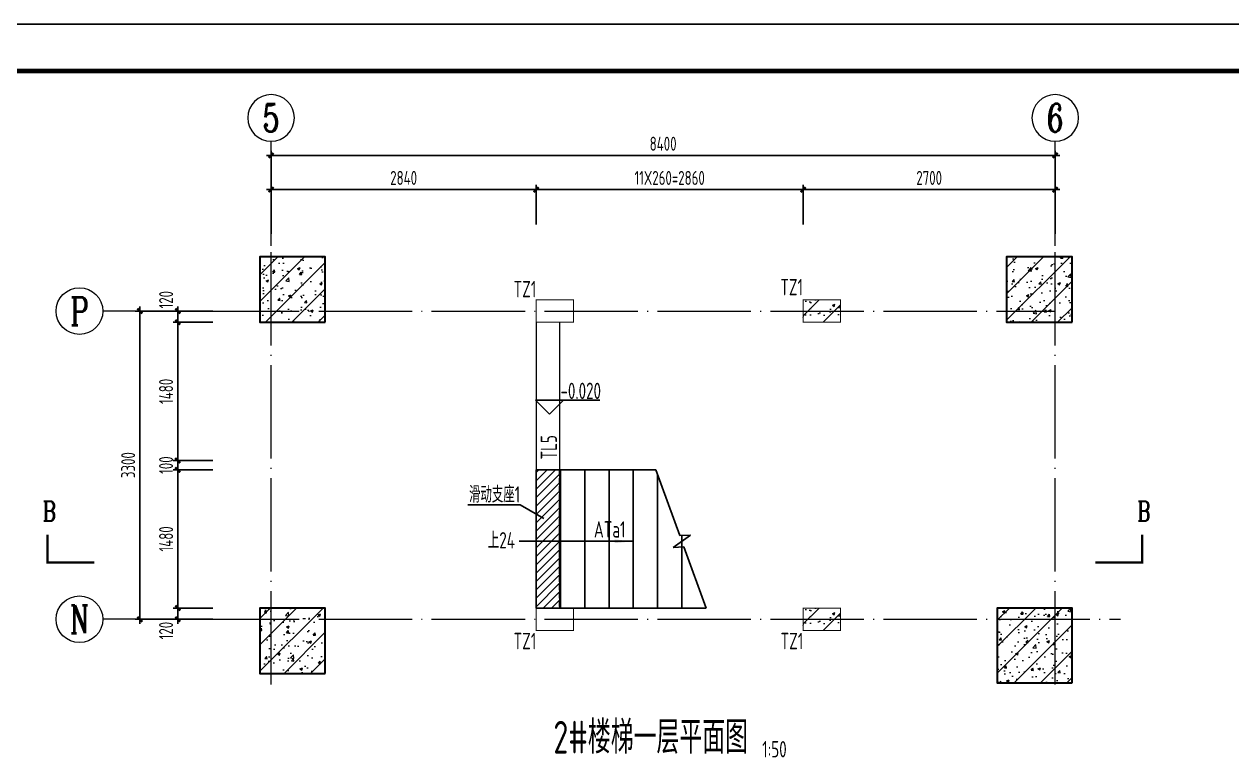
# Model space of a CAD drawing. Extents: x 56246 to 893198, y -950445 to -423535.
# Drawn here: x 257217 to 270155, y -468031 to -460155 of the extents above; entities that cross this region are included whole.
import ezdxf
from ezdxf.enums import TextEntityAlignment as Align

# ---------------------------------------------------------------- set-up
doc = ezdxf.new("R2010")
doc.units = 0
doc.header["$LTSCALE"] = 500
for name, pattern in [('CONTINOUS', [0]), ('DASH', [0.35, 0.25, -0.1]), ('DOTE', [2.42, 2, -0.2, 0.02, -0.2])]:
    doc.linetypes.add(name, pattern=pattern)
for name, color, linetype, lineweight in [('0S-板-上层柱线', 6, 'Continuous', 18), ('0S-柱-线', 50, 'Continuous', 30), ('0S-梁-线', 5, 'Continuous', 18), ('0S-楼梯-文字', 4, 'Continuous', 20), ('0S-轴线', 1, 'DOTE', 13), ('0S-轴线尺寸', 6, 'CONTINOUS', 18), ('0S-轴线编号', 6, 'CONTINOUS', 18), ('上层柱线', 6, 'Continuous', 18)]:
    doc.layers.add(name, color=color, linetype=linetype, lineweight=lineweight)
for name, color, linetype in [('PUB_DIM', 3, 'Continuous'), ('STAIR', 4, 'Continuous'), ('T-TK', 157, 'Continuous'), ('TEXT_LT', 90, 'Continuous'), ('照明平面标注层', 111, 'Continuous')]:
    doc.layers.add(name, color=color, linetype=linetype)
doc.styles.add('_TCH_LABEL', font='COMPLEX', dxfattribs={"bigfont": 'GBCBIG'})
doc.styles.add('TSSD_Axis', font='complex.shx', dxfattribs={"width": 0.7, "bigfont": 'hztxt.shx'})
doc.styles.add('TSSD_DIMENSION', font='tssdeng.shx', dxfattribs={"width": 0.7, "bigfont": 'Hztxt.shx'})
doc.styles.add('TSSD_Rein', font='Tssdeng.shx', dxfattribs={"width": 0.7, "bigfont": 'hztxt.shx'})
doc.dimstyles.new('TSSD_50_50', dxfattribs={"dimtxt": 150, "dimasz": 50, "dimexe": 50, "dimexo": 125, "dimgap": 50, "dimtad": 1, "dimdec": 0, "dimzin": 0, "dimdsep": 46, "dimtxsty": 'TSSD_DIMENSION', "dimblk": 'ARCHTICK', "dimblk1": 'ARCHTICK', "dimblk2": 'ARCHTICK', "dimcen": 0, "dimdle": 50, "dimclrt": 7, "dimadec": 0, "dimazin": 0, "dimtfac": 1, "dimtdec": 0, "dimtix": 1, "dimtmove": 2, "dimatfit": 3, "dimfxl": 1, "dimtolj": 1, "dimtzin": 0, "dimarcsym": 0})
pattern_1 = [(45, (-108978.55, 27998.14), (-141.421356, 141.421356), []), (50, (-108978.55, 27998.14), (286.90407, -25.10085), [30, -330]), (355, (-108978.55, 27998.14), (-55.50053, 300.87685), [24, -264]), (100.4514, (-108954.64, 27996.05), (231.40375, 275.77582), [25.49608, -280.45684]), (46.1842, (-108978.55, 28078.14), (426.89642, -66.2076), [45, -495]), (96.6356, (-108942.97, 28072.6), (373.86508, 389.64715), [38.2441, -420.6852]), (351.1842, (-108978.55, 28078.14), (373.86478, 389.64744), [36, -396]), (21, (-108938.55, 28058.14), (238.76282, -161.04756), [30, -330]), (326, (-108938.55, 28058.14), (97.32613, 290.06002), [24, -264]), (71.4514, (-108918.65, 28044.72), (336.08905, 129.0122), [25.49608, -280.45684]), (37.5, (-108978.55, 27998.14), (4.863942, 133.157542), [2, -260.8, 2, -268, 2, -265]), (7.5, (-108978.55, 27998.14), (105.227815, 157.764685), [2, -152.8, 2, -254.8, 2, -101]), (327.5, (-109067.75, 27998.14), (213.528974, -9.021949), [2, -100, 2, -312, 2, -414]), (317.5, (-109107.75, 27998.14), (233.27447, 40.041993), [2, -130, 2, -207.2, 2, -294])]

# ---------------------------------------------------------------- blocks, each defined once
blk = doc.blocks.new('A0-DWF')
at = {"layer": 'T-TK'}
blk.add_line((0, 0), (118900, 0), dxfattribs=at)
at = {"layer": 'T-TK', "const_width": 100}
blk.add_lwpolyline([(2500, -83100), (117900, -83100), (117900, -1000), (2500, -1000)], close=True, dxfattribs=at)
blk = doc.blocks.new('ts_axno')
at = {"color": 0, "linetype": 'ByBlock', "lineweight": -2}
blk.add_circle((0, 0), 0.5, dxfattribs=at)
at = {"color": 0, "linetype": 'ByBlock', "lineweight": -2, "style": 'TSSD_Axis', "width": 0.7}
blk.add_attdef('A', text='', height=0.6, dxfattribs=at).set_placement((0, 0), align=Align.MIDDLE_CENTER)
blk = doc.blocks.new('_ArchTick')
at = {"color": 0, "linetype": 'ByBlock', "const_width": 0.5}
blk.add_lwpolyline([(-0.53, -0.53), (0.53, 0.53)], dxfattribs=at)
blk = doc.blocks.new('*D355')
at = {"layer": '0S-轴线尺寸', "color": 0, "lineweight": -2, "transparency": 16777216}
for p, q in [((258456, -466576), (258456, -463176)), ((259237, -463226), (258406, -463226)), ((259237, -466526), (258406, -466526))]:
    blk.add_line(p, q, dxfattribs=at)
at = {"layer": 'Defpoints', "color": 0, "transparency": 16777216}
for p in [(258456, -463226), (259362, -463226), (259362, -466526)]:
    blk.add_point(p, dxfattribs=at)
at = {"layer": '0S-轴线尺寸', "color": 0, "lineweight": -2, "transparency": 16777216, "xscale": 50, "yscale": 50, "zscale": 50}
for p, rotation in [((258456, -463226), 90), ((258456, -466526), 270)]:
    blk.add_blockref('_ArchTick', p, dxfattribs=dict(at, rotation=rotation))
at = {"layer": '0S-轴线尺寸', "color": 7, "transparency": 16777216, "insert": (258331, -464876), "char_height": 150, "attachment_point": 5, "rotation": 90, "style": 'TSSD_DIMENSION'}
blk.add_mtext('\\A1;3300', dxfattribs=at)
blk = doc.blocks.new('*D356')
at = {"layer": '0S-轴线尺寸', "color": 0, "lineweight": -2, "transparency": 16777216}
for p, q in [((259812, -461560), (268312, -461560)), ((259862, -462401), (259862, -461510)), ((268262, -462401), (268262, -461510))]:
    blk.add_line(p, q, dxfattribs=at)
at = {"layer": 'Defpoints', "color": 0, "transparency": 16777216}
for p in [(268262, -461560), (259862, -462526), (268262, -462526)]:
    blk.add_point(p, dxfattribs=at)
at = {"layer": '0S-轴线尺寸', "color": 0, "lineweight": -2, "transparency": 16777216, "xscale": 50, "yscale": 50, "zscale": 50, "rotation": 180}
blk.add_blockref('_ArchTick', (259862, -461560), dxfattribs=at)
at = {"layer": '0S-轴线尺寸', "color": 0, "lineweight": -2, "transparency": 16777216, "xscale": 50, "yscale": 50, "zscale": 50}
blk.add_blockref('_ArchTick', (268262, -461560), dxfattribs=at)
at = {"layer": '0S-轴线尺寸', "color": 7, "transparency": 16777216, "insert": (264062, -461435), "char_height": 150, "attachment_point": 5, "style": 'TSSD_DIMENSION'}
blk.add_mtext('\\A1;8400', dxfattribs=at)
blk = doc.blocks.new('*D357')
at = {"layer": '0S-轴线尺寸', "color": 0, "lineweight": -2, "transparency": 16777216}
for p, q in [((258862, -463296), (258862, -464876)), ((259237, -463346), (258812, -463346)), ((259237, -464826), (258812, -464826))]:
    blk.add_line(p, q, dxfattribs=at)
at = {"layer": 'Defpoints', "color": 0, "transparency": 16777216}
for p in [(259362, -463346), (258862, -464826), (259362, -464826)]:
    blk.add_point(p, dxfattribs=at)
at = {"layer": '0S-轴线尺寸', "color": 0, "lineweight": -2, "transparency": 16777216, "xscale": 50, "yscale": 50, "zscale": 50}
for p, rotation in [((258862, -463346), 90), ((258862, -464826), 270)]:
    blk.add_blockref('_ArchTick', p, dxfattribs=dict(at, rotation=rotation))
at = {"layer": '0S-轴线尺寸', "color": 7, "transparency": 16777216, "insert": (258737, -464086), "char_height": 150, "attachment_point": 5, "rotation": 90, "style": 'TSSD_DIMENSION'}
blk.add_mtext('\\A1;1480', dxfattribs=at)
blk = doc.blocks.new('*D358')
at = {"layer": '0S-轴线尺寸', "color": 0, "lineweight": -2, "transparency": 16777216}
for p, q in [((259237, -464926), (258812, -464926)), ((258862, -464876), (258862, -466456)), ((259237, -466406), (258812, -466406))]:
    blk.add_line(p, q, dxfattribs=at)
at = {"layer": 'Defpoints', "color": 0, "transparency": 16777216}
for p in [(259362, -464926), (258862, -466406), (259362, -466406)]:
    blk.add_point(p, dxfattribs=at)
at = {"layer": '0S-轴线尺寸', "color": 0, "lineweight": -2, "transparency": 16777216, "xscale": 50, "yscale": 50, "zscale": 50}
for p, rotation in [((258862, -464926), 90), ((258862, -466406), 270)]:
    blk.add_blockref('_ArchTick', p, dxfattribs=dict(at, rotation=rotation))
at = {"layer": '0S-轴线尺寸', "color": 7, "transparency": 16777216, "insert": (258737, -465666), "char_height": 150, "attachment_point": 5, "rotation": 90, "style": 'TSSD_DIMENSION'}
blk.add_mtext('\\A1;1480', dxfattribs=at)
blk = doc.blocks.new('*D359')
at = {"layer": '0S-轴线尺寸', "color": 0, "lineweight": -2, "transparency": 16777216}
for p, q in [((259237, -466406), (258812, -466406)), ((258862, -466356), (258862, -466576)), ((259237, -466526), (258812, -466526))]:
    blk.add_line(p, q, dxfattribs=at)
at = {"layer": 'Defpoints', "color": 0, "transparency": 16777216}
for p in [(259362, -466406), (258862, -466526), (259362, -466526)]:
    blk.add_point(p, dxfattribs=at)
at = {"layer": '0S-轴线尺寸', "color": 0, "lineweight": -2, "transparency": 16777216, "xscale": 50, "yscale": 50, "zscale": 50}
for p, rotation in [((258862, -466406), 90), ((258862, -466526), 270)]:
    blk.add_blockref('_ArchTick', p, dxfattribs=dict(at, rotation=rotation))
at = {"layer": '0S-轴线尺寸', "color": 7, "transparency": 16777216, "insert": (258737, -466647), "char_height": 150, "attachment_point": 5, "rotation": 90, "style": 'TSSD_DIMENSION'}
blk.add_mtext('\\A1;120', dxfattribs=at)
blk = doc.blocks.new('*D360')
at = {"layer": '0S-轴线尺寸', "color": 0, "lineweight": -2, "transparency": 16777216}
for p, q in [((258862, -463176), (258862, -463396)), ((259237, -463226), (258812, -463226)), ((259237, -463346), (258812, -463346))]:
    blk.add_line(p, q, dxfattribs=at)
at = {"layer": 'Defpoints', "color": 0, "transparency": 16777216}
for p in [(259362, -463226), (258862, -463346), (259362, -463346)]:
    blk.add_point(p, dxfattribs=at)
at = {"layer": '0S-轴线尺寸', "color": 0, "lineweight": -2, "transparency": 16777216, "xscale": 50, "yscale": 50, "zscale": 50}
for p, rotation in [((258862, -463226), 90), ((258862, -463346), 270)]:
    blk.add_blockref('_ArchTick', p, dxfattribs=dict(at, rotation=rotation))
at = {"layer": '0S-轴线尺寸', "color": 7, "transparency": 16777216, "insert": (258737, -463105), "char_height": 150, "attachment_point": 5, "rotation": 90, "style": 'TSSD_DIMENSION'}
blk.add_mtext('\\A1;120', dxfattribs=at)
blk = doc.blocks.new('*D361')
at = {"layer": '0S-轴线尺寸', "color": 0, "lineweight": -2, "transparency": 16777216}
for p, q in [((259237, -464826), (258812, -464826)), ((258862, -464826), (258862, -464776)), ((258862, -464826), (258862, -464926)), ((259237, -464926), (258812, -464926)), ((258862, -464926), (258862, -464976))]:
    blk.add_line(p, q, dxfattribs=at)
at = {"layer": 'Defpoints', "color": 0, "transparency": 16777216}
for p in [(259362, -464826), (258862, -464926), (259362, -464926)]:
    blk.add_point(p, dxfattribs=at)
at = {"layer": '0S-轴线尺寸', "color": 0, "lineweight": -2, "transparency": 16777216, "xscale": 50, "yscale": 50, "zscale": 50}
for p, rotation in [((258862, -464826), 270), ((258862, -464926), 90)]:
    blk.add_blockref('_ArchTick', p, dxfattribs=dict(at, rotation=rotation))
at = {"layer": '0S-轴线尺寸', "color": 7, "transparency": 16777216, "insert": (258737, -464876), "char_height": 150, "attachment_point": 5, "rotation": 90, "style": 'TSSD_DIMENSION'}
blk.add_mtext('\\A1;100', dxfattribs=at)
blk = doc.blocks.new('*D362')
at = {"layer": '0S-轴线尺寸', "color": 0, "lineweight": -2, "transparency": 16777216}
for p, q in [((265562, -462301), (265562, -461876)), ((268262, -462301), (268262, -461876)), ((268312, -461926), (265512, -461926))]:
    blk.add_line(p, q, dxfattribs=at)
at = {"layer": 'Defpoints', "color": 0, "transparency": 16777216}
for p in [(265562, -461926), (265562, -462426), (268262, -462426)]:
    blk.add_point(p, dxfattribs=at)
at = {"layer": '0S-轴线尺寸', "color": 0, "lineweight": -2, "transparency": 16777216, "xscale": 50, "yscale": 50, "zscale": 50, "rotation": 180}
blk.add_blockref('_ArchTick', (265562, -461926), dxfattribs=at)
at = {"layer": '0S-轴线尺寸', "color": 0, "lineweight": -2, "transparency": 16777216, "xscale": 50, "yscale": 50, "zscale": 50}
blk.add_blockref('_ArchTick', (268262, -461926), dxfattribs=at)
at = {"layer": '0S-轴线尺寸', "color": 7, "transparency": 16777216, "insert": (266912, -461801), "char_height": 150, "attachment_point": 5, "style": 'TSSD_DIMENSION'}
blk.add_mtext('\\A1;2700', dxfattribs=at)
blk = doc.blocks.new('*D363')
at = {"layer": '0S-轴线尺寸', "color": 0, "lineweight": -2, "transparency": 16777216}
for p, q in [((259862, -462301), (259862, -461876)), ((262702, -462301), (262702, -461876)), ((262752, -461926), (259812, -461926))]:
    blk.add_line(p, q, dxfattribs=at)
at = {"layer": 'Defpoints', "color": 0, "transparency": 16777216}
for p in [(259862, -461926), (259862, -462426), (262702, -462426)]:
    blk.add_point(p, dxfattribs=at)
at = {"layer": '0S-轴线尺寸', "color": 0, "lineweight": -2, "transparency": 16777216, "xscale": 50, "yscale": 50, "zscale": 50, "rotation": 180}
blk.add_blockref('_ArchTick', (259862, -461926), dxfattribs=at)
at = {"layer": '0S-轴线尺寸', "color": 0, "lineweight": -2, "transparency": 16777216, "xscale": 50, "yscale": 50, "zscale": 50}
blk.add_blockref('_ArchTick', (262702, -461926), dxfattribs=at)
at = {"layer": '0S-轴线尺寸', "color": 7, "transparency": 16777216, "insert": (261282, -461801), "char_height": 150, "attachment_point": 5, "style": 'TSSD_DIMENSION'}
blk.add_mtext('\\A1;2840', dxfattribs=at)
blk = doc.blocks.new('*D364')
at = {"layer": '0S-轴线尺寸', "color": 0, "lineweight": -2, "transparency": 16777216}
for p, q in [((262702, -462301), (262702, -461876)), ((265562, -462301), (265562, -461876)), ((265612, -461926), (262652, -461926))]:
    blk.add_line(p, q, dxfattribs=at)
at = {"layer": 'Defpoints', "color": 0, "transparency": 16777216}
for p in [(262702, -461926), (262702, -462426), (265562, -462426)]:
    blk.add_point(p, dxfattribs=at)
at = {"layer": '0S-轴线尺寸', "color": 0, "lineweight": -2, "transparency": 16777216, "xscale": 50, "yscale": 50, "zscale": 50, "rotation": 180}
blk.add_blockref('_ArchTick', (262702, -461926), dxfattribs=at)
at = {"layer": '0S-轴线尺寸', "color": 0, "lineweight": -2, "transparency": 16777216, "xscale": 50, "yscale": 50, "zscale": 50}
blk.add_blockref('_ArchTick', (265562, -461926), dxfattribs=at)
at = {"layer": '0S-轴线尺寸', "color": 7, "transparency": 16777216, "insert": (264132, -461801), "char_height": 150, "attachment_point": 5, "style": 'TSSD_DIMENSION'}
blk.add_mtext('\\A1;11X260=2860', dxfattribs=at)
blk = doc.blocks.new('_ARROW')
blk.add_solid([(0, 0), (-1, 0.1), (-1, -0.1)])

msp = doc.modelspace()

# ---------------------------------------------------------------- hatches: boundary and pattern name
h = msp.add_hatch()
h.set_pattern_fill('ANSI31', color=256, scale=20)
h.set_pattern_definition([(45, (308774.696, -266397.484), (-44.90128, 44.90128), [])])
h.paths.add_polyline_path([(262702.3595, -466406.3148), (262702.3595, -464926.3148), (262952.3595, -464926.3148), (262952.3595, -466406.3148)])
at = {"layer": '上层柱线'}
h = msp.add_hatch(dxfattribs=at)
h.set_pattern_fill('钢筋混凝土', color=256, scale=40, pattern_type=2)
h.set_pattern_definition(pattern_1)
h.paths.add_polyline_path([(260442.3595, -463346.3148), (260442.3595, -462646.3148), (259742.3595, -462646.3148), (259742.3595, -463346.3148)])
h = msp.add_hatch(dxfattribs=at)
h.set_pattern_fill('钢筋混凝土', color=256, scale=40, pattern_type=2)
h.set_pattern_definition(pattern_1)
h.paths.add_polyline_path([(268442.3595, -463346.3148), (268442.3595, -462646.3148), (267742.3595, -462646.3148), (267742.3595, -463346.3148)])
h = msp.add_hatch(dxfattribs=at)
h.set_pattern_fill('钢筋混凝土', color=256, scale=40, pattern_type=2)
h.set_pattern_definition([(45, (-111258.55, -20701.86), (-141.421356, 141.421356), []), (50, (-111258.55, -20701.86), (286.90407, -25.10085), [30, -330]), (355, (-111258.55, -20701.86), (-55.50053, 300.87685), [24, -264]), (100.4514, (-111234.64, -20703.95), (231.40375, 275.77582), [25.49608, -280.45684]), (46.1842, (-111258.55, -20621.86), (426.89642, -66.2076), [45, -495]), (96.6356, (-111222.97, -20627.4), (373.86508, 389.64715), [38.2441, -420.6852]), (351.1842, (-111258.55, -20621.86), (373.86478, 389.64744), [36, -396]), (21, (-111218.55, -20641.86), (238.76282, -161.04756), [30, -330]), (326, (-111218.55, -20641.86), (97.32613, 290.06002), [24, -264]), (71.4514, (-111198.65, -20655.28), (336.08905, 129.0122), [25.49608, -280.45684]), (37.5, (-111258.55, -20701.86), (4.863942, 133.157542), [2, -260.8, 2, -268, 2, -265]), (7.5, (-111258.55, -20701.86), (105.227815, 157.764685), [2, -152.8, 2, -254.8, 2, -101]), (327.5, (-111347.75, -20701.86), (213.528974, -9.021949), [2, -100, 2, -312, 2, -414]), (317.5, (-111387.75, -20701.86), (233.27447, 40.04199), [2, -130, 2, -207.2, 2, -294])])
h.paths.add_polyline_path([(265962.3595, -463346.3148), (265962.3595, -463106.3148), (265562.3595, -463106.3148), (265562.3595, -463346.3148)])
h = msp.add_hatch(dxfattribs=at)
h.set_pattern_fill('钢筋混凝土', color=256, scale=40, pattern_type=2)
h.set_pattern_definition(pattern_1)
h.paths.add_polyline_path([(260442.3595, -467106.3148), (260442.3595, -466406.3148), (259742.3595, -466406.3148), (259742.3595, -467106.3148)])
h = msp.add_hatch(dxfattribs=at)
h.set_pattern_fill('钢筋混凝土', color=256, scale=40, pattern_type=2)
h.set_pattern_definition([(45, (-111258.55, -24001.86), (-141.421356, 141.421356), []), (50, (-111258.55, -24001.86), (286.90407, -25.10085), [30, -330]), (355, (-111258.55, -24001.86), (-55.50053, 300.87685), [24, -264]), (100.4514, (-111234.64, -24003.95), (231.40375, 275.77582), [25.49608, -280.45684]), (46.1842, (-111258.55, -23921.86), (426.89642, -66.2076), [45, -495]), (96.6356, (-111222.97, -23927.4), (373.86508, 389.64715), [38.2441, -420.6852]), (351.1842, (-111258.55, -23921.86), (373.86478, 389.64744), [36, -396]), (21, (-111218.55, -23941.86), (238.76282, -161.04756), [30, -330]), (326, (-111218.55, -23941.86), (97.32613, 290.06002), [24, -264]), (71.4514, (-111198.65, -23955.28), (336.08905, 129.0122), [25.49608, -280.45684]), (37.5, (-111258.55, -24001.86), (4.863942, 133.157542), [2, -260.8, 2, -268, 2, -265]), (7.5, (-111258.55, -24001.86), (105.227815, 157.764685), [2, -152.8, 2, -254.8, 2, -101]), (327.5, (-111347.75, -24001.86), (213.528974, -9.021949), [2, -100, 2, -312, 2, -414]), (317.5, (-111387.75, -24001.86), (233.27447, 40.04199), [2, -130, 2, -207.2, 2, -294])])
h.paths.add_polyline_path([(265962.3595, -466646.3148), (265962.3595, -466406.3148), (265562.3595, -466406.3148), (265562.3595, -466646.3148)])
h = msp.add_hatch(dxfattribs=at)
h.set_pattern_fill('钢筋混凝土', color=256, scale=40, pattern_type=2)
h.set_pattern_definition(pattern_1)
h.paths.add_polyline_path([(268442.3595, -467206.3148), (268442.3595, -466406.3148), (267642.3595, -466406.3148), (267642.3595, -467206.3148)])

# ---------------------------------------------------------------- linework, layer by layer
msp.add_line((264522.3595, -466406.3148), (262702.3595, -466406.3148))
at = {"linetype": 'DASH', "ltscale": 0.5}
msp.add_lwpolyline([(262702.3595, -466406.3148), (262702.3595, -464926.3148), (262952.3595, -464926.3148), (262952.3595, -466406.3148)], close=True, dxfattribs=at)
at = {"layer": '0S-板-上层柱线', "const_width": 10}
for points in [[(262702.3595, -463346.3148), (262702.3595, -463106.3148), (263102.3595, -463106.3148), (263102.3595, -463346.3148)], [(265562.3595, -463346.3148), (265562.3595, -463106.3148), (265962.3595, -463106.3148), (265962.3595, -463346.3148)], [(262702.3595, -466646.3148), (262702.3595, -466406.3148), (263102.3595, -466406.3148), (263102.3595, -466646.3148)], [(265562.3595, -466646.3148), (265562.3595, -466406.3148), (265962.3595, -466406.3148), (265962.3595, -466646.3148)]]:
    msp.add_lwpolyline(points, close=True, dxfattribs=at)
at = {"layer": '0S-柱-线'}
for points in [[(260442.3595, -463346.3148), (260442.3595, -462646.3148), (259742.3595, -462646.3148), (259742.3595, -463346.3148)], [(268442.3595, -463346.3148), (268442.3595, -462646.3148), (267742.3595, -462646.3148), (267742.3595, -463346.3148)], [(260442.3595, -467106.3148), (260442.3595, -466406.3148), (259742.3595, -466406.3148), (259742.3595, -467106.3148)], [(268442.3595, -467206.3148), (268442.3595, -466406.3148), (267642.3595, -466406.3148), (267642.3595, -467206.3148)]]:
    msp.add_lwpolyline(points, close=True, dxfattribs=at)
at = {"layer": '0S-梁-线'}
for p, q in [((262702.3595, -463346.3148), (262702.3595, -466406.3148)), ((262952.3595, -463346.3148), (262952.3595, -466406.3148))]:
    msp.add_line(p, q, dxfattribs=at)
at = {"layer": '0S-楼梯-文字', "const_width": 25}
for points in [[(257968.4854, -465918.8471), (257468.4854, -465918.8471), (257468.4854, -465618.8471)], [(269193.8228, -465618.8471), (269193.8228, -465918.8471), (268693.8228, -465918.8471)]]:
    msp.add_lwpolyline(points, dxfattribs=at)
at = {"layer": '0S-轴线'}
for p, q in [((259862.3595, -467226.3148), (259862.3595, -462526.3148)), ((268262.3595, -467226.3148), (268262.3595, -462526.3148)), ((259162.3595, -463226.3148), (268262.3595, -463226.3148)), ((259162.3595, -466526.3148), (268962.3595, -466526.3148))]:
    msp.add_line(p, q, dxfattribs=at)
at = {"layer": '0S-轴线编号'}
for p, q in [((259862.3595, -462526.3148), (259862.3595, -461408.1612)), ((268262.3595, -462526.3148), (268262.3595, -461408.1612)), ((259162.3595, -463226.3148), (258059.5816, -463226.3148)), ((259162.3595, -466526.3148), (258059.5816, -466526.3148))]:
    msp.add_line(p, q, dxfattribs=at)
at = {"layer": 'PUB_DIM'}
for p, q in [((262845.5219, -464331.6497), (262695.5219, -464181.6497)), ((262695.5219, -464181.6497), (262995.5219, -464181.6497)), ((262995.5219, -464181.6497), (262845.5219, -464331.6497)), ((262845.5219, -464181.6497), (263385.5219, -464181.6497))]:
    msp.add_line(p, q, dxfattribs=at)
msp.add_lwpolyline([(263742.3595, -465691.3148), (262519.9266, -465691.3148)], dxfattribs=at)
at = {"layer": 'STAIR'}
for p, q in [((262702.3595, -464926.3148), (262702.3595, -466406.3148)), ((262702.3595, -464926.3148), (263984.1777, -464926.3148)), ((262962.3595, -464926.3148), (262962.3595, -466406.3148)), ((263222.3595, -464926.3148), (263222.3595, -466406.3148)), ((263482.3595, -464926.3148), (263482.3595, -466406.3148)), ((263742.3595, -464926.3148), (263742.3595, -466406.3148)), ((263984.1777, -464926.3148), (264240.1462, -465630.2282)), ((264002.3595, -464976.3148), (264002.3595, -466406.3148)), ((264355.4845, -465625.5293), (264169.2345, -465757.1004)), ((264240.1462, -465630.2282), (264355.4845, -465625.5293)), ((264262.3595, -465629.3233), (264262.3595, -466406.3148)), ((264169.2345, -465757.1004), (264284.5728, -465752.4014)), ((264284.5728, -465752.4014), (264522.3595, -466406.3148))]:
    msp.add_line(p, q, dxfattribs=at)
at = {"layer": 'TEXT_LT'}
msp.add_lwpolyline([(262784.1655, -465445.6259), (262530.8935, -465300.8928), (261970.5148, -465300.8928)], dxfattribs=at)
at = {"layer": '上层柱线'}
for points in [[(260442.3595, -463346.3148), (260442.3595, -462646.3148), (259742.3595, -462646.3148), (259742.3595, -463346.3148)], [(268442.3595, -463346.3148), (268442.3595, -462646.3148), (267742.3595, -462646.3148), (267742.3595, -463346.3148)], [(260442.3595, -467106.3148), (260442.3595, -466406.3148), (259742.3595, -466406.3148), (259742.3595, -467106.3148)], [(268442.3595, -467206.3148), (268442.3595, -466406.3148), (267642.3595, -466406.3148), (267642.3595, -467206.3148)]]:
    msp.add_lwpolyline(points, close=True, dxfattribs=at)

# ---------------------------------------------------------------- block references
at = {"layer": '0S-轴线编号'}
ref = msp.add_blockref('ts_axno', (259862.359, -461158.1612), dxfattribs=dict(at, xscale=-500, yscale=500, zscale=500, rotation=180))
ref.add_attrib('5', '5', dxfattribs={"height": 300, "style": 'TSSD_Axis', "width": 0.7}).set_placement((259862.359, -461158.1612), align=Align.MIDDLE_CENTER)
ref = msp.add_blockref('ts_axno', (268262.3595, -461158.1612), dxfattribs=dict(at, xscale=-500, yscale=500, zscale=500, rotation=180))
ref.add_attrib('6', '6', dxfattribs={"height": 300, "style": 'TSSD_Axis', "width": 0.7}).set_placement((268262.3595, -461158.1612), align=Align.MIDDLE_CENTER)
ref = msp.add_blockref('ts_axno', (257809.5816, -463226.3148), dxfattribs=dict(at, xscale=500, yscale=500, zscale=500))
ref.add_attrib('P', 'P', dxfattribs={"height": 300, "style": 'TSSD_Axis', "width": 0.7}).set_placement((257809.5816, -463226.3148), align=Align.MIDDLE_CENTER)
ref = msp.add_blockref('ts_axno', (257809.5816, -466526.3148), dxfattribs=dict(at, xscale=500, yscale=500, zscale=500))
ref.add_attrib('M', 'N', dxfattribs={"height": 300, "style": 'TSSD_Axis', "width": 0.7}).set_placement((257809.5816, -466526.3148), align=Align.MIDDLE_CENTER)
at = {"layer": 'PUB_DIM', "xscale": 200, "yscale": 200, "zscale": 200}
msp.add_blockref('_ARROW', (263742.3595, -465691.3148), dxfattribs=at)
at = {"layer": '照明平面标注层', "xscale": 0.5, "yscale": 0.5, "zscale": 0.5}
msp.add_blockref('A0-DWF', (249413.4361, -460154.8059), dxfattribs=at)

# ---------------------------------------------------------------- texts
at = {"layer": '0S-楼梯-文字'}
for s, height, style, width, p in [('TZ1', 175, 'TSSD_Rein', 0.7, (262460.4217, -463079.0745)), ('TZ1', 175, 'TSSD_Rein', 0.7, (265317.8831, -463057.5419)), ('B', 212.5, '_TCH_LABEL', 0.705882, (257414.914, -465475.0971)), ('B', 212.5, '_TCH_LABEL', 0.705882, (269140.2513, -465475.0971)), ('上24', 175, 'TSSD_Rein', 0.7, (262184.5214, -465768.0115)), ('TZ1', 175, 'TSSD_Rein', 0.7, (262460.4217, -466846.9868)), ('TZ1', 175, 'TSSD_Rein', 0.7, (265320.4217, -466846.9868)), ('2#楼梯一层平面图', 350, 'TSSD_DIMENSION', 0.7, (262886.4655, -467964.1201)), ('1:50', 175, 'TSSD_Rein', 0.7, (265124.0525, -468004.8485))]:
    msp.add_text(s, height=height, dxfattribs=dict(at, style=style, width=width)).set_placement(p)
at = {"layer": '0S-楼梯-文字', "style": 'TSSD_Rein', "width": 0.7}
msp.add_text('-0.020', height=175, dxfattribs=at).set_placement((263179.6243, -464080.7975), align=Align.MIDDLE)
msp.add_text('TL5', height=175, rotation=90, dxfattribs=at).set_placement((262925.2958, -464815.4703))
at = {"layer": 'TEXT_LT', "style": 'TSSD_Rein', "width": 0.7}
msp.add_text('滑动支座1', height=175, rotation=0.00000003, dxfattribs=at).set_placement((261982.2641, -465277.0857, 33.9))
msp.add_text('ATa1', height=175, dxfattribs=at).set_placement((263320.7767, -465651.303))

# ---------------------------------------------------------------- dimensions: what is measured, and where the dimension line sits
at = {"layer": '0S-轴线尺寸'}
for base, p1, p2, angle, picture, middle in [((268262.3595, -461559.5276), (259862.3595, -462526.3148), (268262.3595, -462526.3148), 180, '*D356', (264062.3595, -461434.5276)), ((258456.0672, -463226.3148), (259362.3595, -466526.3148), (259362.3595, -463226.3148), 90, '*D355', (258331.0672, -464876.3148))]:
    dim = msp.add_linear_dim(base=base, p1=p1, p2=p2, angle=angle, dimstyle='TSSD_50_50', dxfattribs=at)
    dim.commit()
    dim.dimension.update_dxf_attribs({"geometry": picture, "text_midpoint": middle})
for p1, p2, picture, middle in [((262702.3595, -462426.3148), (259862.3595, -462426.3148), '*D363', (261282.3595, -461801.3148)), ((268262.3595, -462426.3148), (265562.3595, -462426.3148), '*D362', (266912.3595, -461801.3148)), ((259362.3595, -463346.3148), (259362.3595, -464826.3148), '*D357', (258737.3595, -464086.3148)), ((259362.3595, -464826.3148), (259362.3595, -464926.3148), '*D361', (258737.3595, -464876.3148)), ((259362.3595, -464926.3148), (259362.3595, -466406.3148), '*D358', (258737.3595, -465666.3148))]:
    dim = msp.add_aligned_dim(p1=p1, p2=p2, distance=-500, dimstyle='TSSD_50_50', dxfattribs=at)
    dim.commit()
    dim.dimension.update_dxf_attribs({"geometry": picture, "text_midpoint": middle})
dim = msp.add_aligned_dim(p1=(265562.3595, -462426.3148), p2=(262702.3595, -462426.3148), distance=-500, text='11X260=<>', dimstyle='TSSD_50_50', dxfattribs=at)
dim.commit()
dim.dimension.update_dxf_attribs({"geometry": '*D364', "text_midpoint": (264132.3595, -461801.3148)})
for base, p1, p2, picture, middle in [((258862.3595, -463346.3148), (259362.3595, -463226.3148), (259362.3595, -463346.3148), '*D360', (258737.3595, -463105.3533)), ((258862.3595, -466526.3148), (259362.3595, -466406.3148), (259362.3595, -466526.3148), '*D359', (258737.3595, -466647.2764))]:
    dim = msp.add_linear_dim(base=base, p1=p1, p2=p2, angle=270, dimstyle='TSSD_50_50', dxfattribs=at)
    dim.commit()
    dim.dimension.update_dxf_attribs({"geometry": picture, "text_midpoint": middle, "dimtype": 161})

doc.saveas('drawing.dxf')
